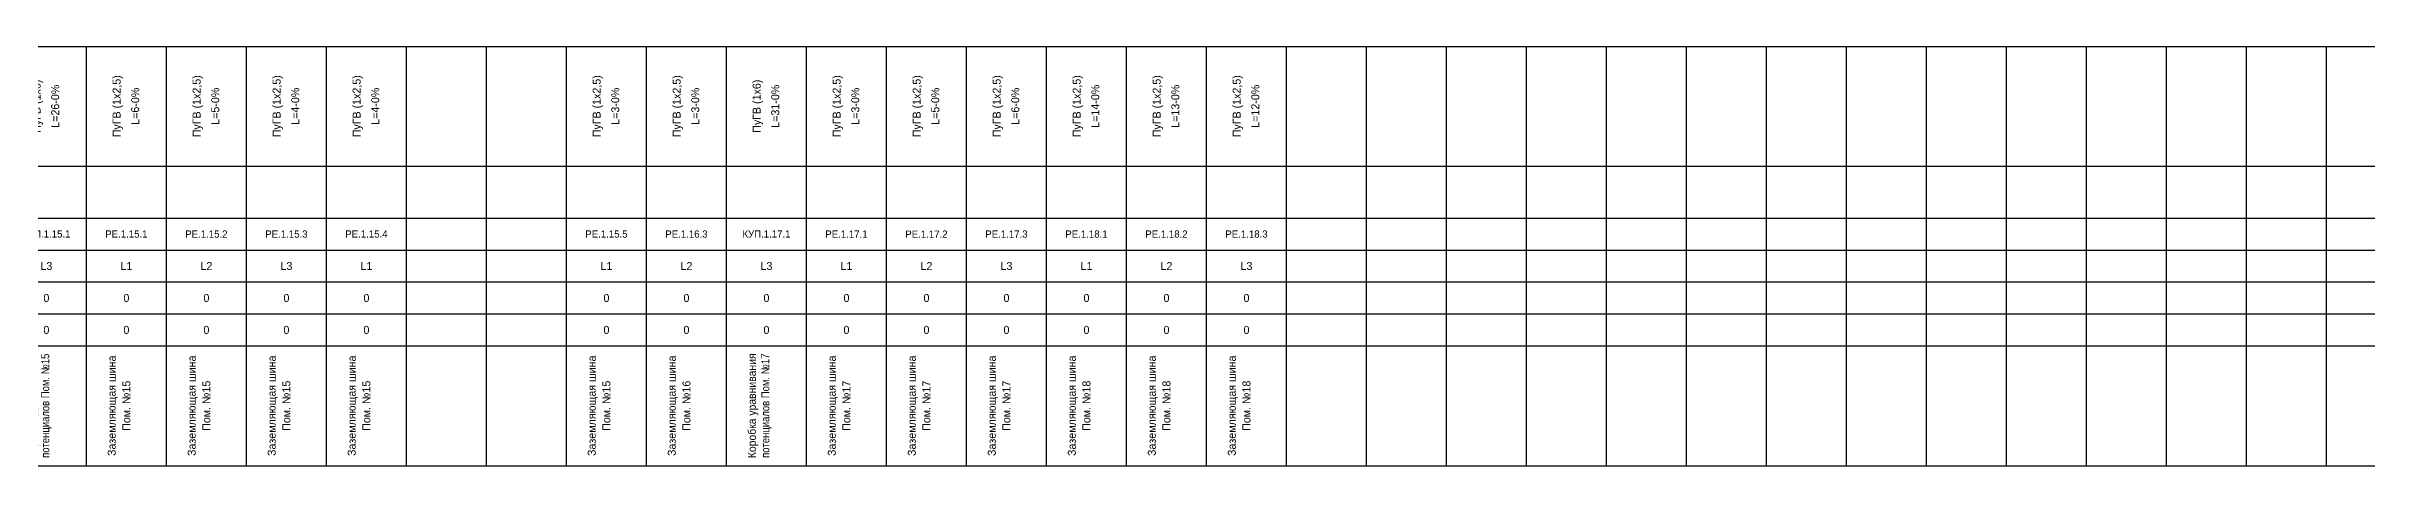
# Model space of a CAD drawing. Header units: millimetres. Extents: x 2497 to 11797, y 1522 to 1758.
# Drawn here: x 9527 to 10107, y 1522 to 1627 of the extents above; entities that cross this region are included whole.
import ezdxf
from ezdxf.enums import TextEntityAlignment as Align

# ---------------------------------------------------------------- set-up
doc = ezdxf.new("R2010")
doc.units = ezdxf.units.MM
doc.layers.add('SX_TABLE', color=7, linetype='Continuous')
doc.styles.add('UNC_GOST_Scheme', font='txt')

# ---------------------------------------------------------------- blocks, each defined once
blk = doc.blocks.new('SX_TCOL')
for p, q in [((-10, 105), (10, 105)), ((10, 0), (10, 105)), ((-10, 75), (10, 75)), ((-10, 62), (10, 62)), ((-10, 54), (10, 54)), ((-10, 46), (10, 46)), ((-10, 38), (10, 38)), ((-10, 30), (10, 30)), ((-10, 0), (10, 0))]:
    blk.add_line(p, q)
at = {"style": 'UNC_GOST_Scheme'}
for tag, p in [('CAB1', (-2.2, 90)), ('CAB2', (2.2, 90)), ('NAME1', (-3.4, 15)), ('NAME2', (0, 15)), ('NAME3', (3.4, 15))]:
    blk.add_attdef(tag, text='', height=2, rotation=90, dxfattribs=at).set_placement(p, align=Align.MIDDLE)
for tag, height, p in [('LINE', 1.8, (0, 58)), ('PH', 2, (0, 50)), ('POW', 2, (0, 42)), ('CUR', 2, (0, 34))]:
    blk.add_attdef(tag, text='', height=height, dxfattribs=at).set_placement(p, align=Align.MIDDLE)

msp = doc.modelspace()

# ---------------------------------------------------------------- block references
at = {"layer": 'SX_TABLE'}
ref = msp.add_blockref('SX_TCOL', (9527.18, 1522.46), dxfattribs=at)
ref.add_attrib('NAME1', 'Коробка уравнивания', dxfattribs={"layer": '0', "height": 2, "rotation": 90, "style": 'UNC_GOST_Scheme', "width": 0.971862}).set_placement((9523.78, 1537.46), align=Align.MIDDLE)
ref.add_attrib('NAME2', 'потенциалов Пом. №15', dxfattribs={"layer": '0', "height": 2, "rotation": 90, "style": 'UNC_GOST_Scheme', "width": 0.886813}).set_placement((9527.18, 1537.46), align=Align.MIDDLE)
ref.add_attrib('CUR', '0', dxfattribs={"layer": '0', "height": 2, "style": 'UNC_GOST_Scheme'}).set_placement((9527.18, 1556.46), align=Align.MIDDLE)
ref.add_attrib('POW', '0', dxfattribs={"layer": '0', "height": 2, "style": 'UNC_GOST_Scheme'}).set_placement((9527.18, 1564.46), align=Align.MIDDLE)
ref.add_attrib('PH', 'L3', dxfattribs={"layer": '0', "height": 2, "style": 'UNC_GOST_Scheme'}).set_placement((9527.18, 1572.46), align=Align.MIDDLE)
ref.add_attrib('LINE', 'КУП.1.15.1', dxfattribs={"layer": '0', "height": 1.8, "style": 'UNC_GOST_Scheme'}).set_placement((9527.18, 1580.46), align=Align.MIDDLE)
ref.add_attrib('CAB1', 'ПуГВ (1х6)', dxfattribs={"layer": '0', "height": 2, "rotation": 90, "style": 'UNC_GOST_Scheme'}).set_placement((9524.98, 1612.46), align=Align.MIDDLE)
ref.add_attrib('CAB2', 'L=26-0%', dxfattribs={"layer": '0', "height": 2, "rotation": 90, "style": 'UNC_GOST_Scheme'}).set_placement((9529.38, 1612.46), align=Align.MIDDLE)
for p, values in [((9547.18, 1522.46), {'NAME1': 'Заземляющая шина', 'NAME2': 'Пом. №15', 'CUR': '0', 'POW': '0', 'PH': 'L1', 'LINE': 'PE.1.15.1', 'CAB1': 'ПуГВ (1х2,5)', 'CAB2': 'L=6-0%'}), ((9567.18, 1522.46), {'NAME1': 'Заземляющая шина', 'NAME2': 'Пом. №15', 'CUR': '0', 'POW': '0', 'PH': 'L2', 'LINE': 'PE.1.15.2', 'CAB1': 'ПуГВ (1х2,5)', 'CAB2': 'L=5-0%'}), ((9587.18, 1522.46), {'NAME1': 'Заземляющая шина', 'NAME2': 'Пом. №15', 'CUR': '0', 'POW': '0', 'PH': 'L3', 'LINE': 'PE.1.15.3', 'CAB1': 'ПуГВ (1х2,5)', 'CAB2': 'L=4-0%'}), ((9607.18, 1522.46), {'NAME1': 'Заземляющая шина', 'NAME2': 'Пом. №15', 'CUR': '0', 'POW': '0', 'PH': 'L1', 'LINE': 'PE.1.15.4', 'CAB1': 'ПуГВ (1х2,5)', 'CAB2': 'L=4-0%'}), ((9667.18, 1522.46), {'NAME1': 'Заземляющая шина', 'NAME2': 'Пом. №15', 'CUR': '0', 'POW': '0', 'PH': 'L1', 'LINE': 'PE.1.15.5', 'CAB1': 'ПуГВ (1х2,5)', 'CAB2': 'L=3-0%'}), ((9687.18, 1522.46), {'NAME1': 'Заземляющая шина', 'NAME2': 'Пом. №16', 'CUR': '0', 'POW': '0', 'PH': 'L2', 'LINE': 'PE.1.16.3', 'CAB1': 'ПуГВ (1х2,5)', 'CAB2': 'L=3-0%'}), ((9727.18, 1522.46), {'NAME1': 'Заземляющая шина', 'NAME2': 'Пом. №17', 'CUR': '0', 'POW': '0', 'PH': 'L1', 'LINE': 'PE.1.17.1', 'CAB1': 'ПуГВ (1х2,5)', 'CAB2': 'L=3-0%'}), ((9747.18, 1522.46), {'NAME1': 'Заземляющая шина', 'NAME2': 'Пом. №17', 'CUR': '0', 'POW': '0', 'PH': 'L2', 'LINE': 'PE.1.17.2', 'CAB1': 'ПуГВ (1х2,5)', 'CAB2': 'L=5-0%'}), ((9767.18, 1522.46), {'NAME1': 'Заземляющая шина', 'NAME2': 'Пом. №17', 'CUR': '0', 'POW': '0', 'PH': 'L3', 'LINE': 'PE.1.17.3', 'CAB1': 'ПуГВ (1х2,5)', 'CAB2': 'L=6-0%'}), ((9787.18, 1522.46), {'NAME1': 'Заземляющая шина', 'NAME2': 'Пом. №18', 'CUR': '0', 'POW': '0', 'PH': 'L1', 'LINE': 'PE.1.18.1', 'CAB1': 'ПуГВ (1х2,5)', 'CAB2': 'L=14-0%'}), ((9807.18, 1522.46), {'NAME1': 'Заземляющая шина', 'NAME2': 'Пом. №18', 'CUR': '0', 'POW': '0', 'PH': 'L2', 'LINE': 'PE.1.18.2', 'CAB1': 'ПуГВ (1х2,5)', 'CAB2': 'L=13-0%'}), ((9827.18, 1522.46), {'NAME1': 'Заземляющая шина', 'NAME2': 'Пом. №18', 'CUR': '0', 'POW': '0', 'PH': 'L3', 'LINE': 'PE.1.18.3', 'CAB1': 'ПуГВ (1х2,5)', 'CAB2': 'L=12-0%'})]:
    msp.add_blockref('SX_TCOL', p, dxfattribs=at).add_auto_attribs(values)
for p in [(9627.18, 1522.46), (9647.18, 1522.46), (9847.18, 1522.46), (9867.18, 1522.46), (9887.18, 1522.46), (9907.18, 1522.46), (9927.18, 1522.46), (9947.18, 1522.46), (9967.18, 1522.46), (9987.18, 1522.46), (10007.18, 1522.46), (10027.18, 1522.46), (10047.18, 1522.46), (10067.18, 1522.46), (10087.18, 1522.46), (10107.18, 1522.46)]:
    msp.add_blockref('SX_TCOL', p, dxfattribs=at)
ref = msp.add_blockref('SX_TCOL', (9707.18, 1522.46), dxfattribs=at)
ref.add_attrib('NAME1', 'Коробка уравнивания', dxfattribs={"layer": '0', "height": 2, "rotation": 90, "style": 'UNC_GOST_Scheme', "width": 0.971862}).set_placement((9703.78, 1537.46), align=Align.MIDDLE)
ref.add_attrib('NAME2', 'потенциалов Пом. №17', dxfattribs={"layer": '0', "height": 2, "rotation": 90, "style": 'UNC_GOST_Scheme', "width": 0.88725}).set_placement((9707.18, 1537.46), align=Align.MIDDLE)
ref.add_attrib('CUR', '0', dxfattribs={"layer": '0', "height": 2, "style": 'UNC_GOST_Scheme'}).set_placement((9707.18, 1556.46), align=Align.MIDDLE)
ref.add_attrib('POW', '0', dxfattribs={"layer": '0', "height": 2, "style": 'UNC_GOST_Scheme'}).set_placement((9707.18, 1564.46), align=Align.MIDDLE)
ref.add_attrib('PH', 'L3', dxfattribs={"layer": '0', "height": 2, "style": 'UNC_GOST_Scheme'}).set_placement((9707.18, 1572.46), align=Align.MIDDLE)
ref.add_attrib('LINE', 'КУП.1.17.1', dxfattribs={"layer": '0', "height": 1.8, "style": 'UNC_GOST_Scheme'}).set_placement((9707.18, 1580.46), align=Align.MIDDLE)
ref.add_attrib('CAB1', 'ПуГВ (1х6)', dxfattribs={"layer": '0', "height": 2, "rotation": 90, "style": 'UNC_GOST_Scheme'}).set_placement((9704.98, 1612.46), align=Align.MIDDLE)
ref.add_attrib('CAB2', 'L=31-0%', dxfattribs={"layer": '0', "height": 2, "rotation": 90, "style": 'UNC_GOST_Scheme'}).set_placement((9709.38, 1612.46), align=Align.MIDDLE)

doc.saveas('drawing.dxf')
